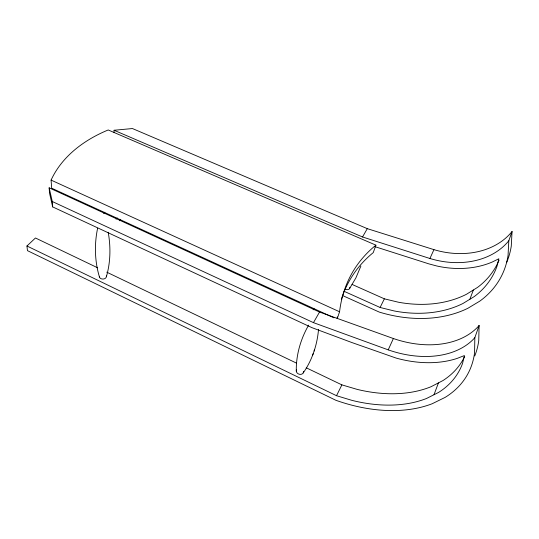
<?xml version="1.0" encoding="UTF-8"?>
<svg xmlns="http://www.w3.org/2000/svg" width="539" height="539" viewBox="0 0 539 539"><rect width="100%" height="100%" fill="white"/><g stroke="black" fill="none" stroke-linecap="round" stroke-linejoin="round"><path stroke-width="0.81" d="M114.052 132.506L114.066 130.263L132.439 128.545L367.288 228.651L433.949 249.645A75.487 59.627 20.5 0 0 512.05 231.5L511.275 246.074A117.556 89.11 26 0 1 506.572 262.661M296.295 371.25C295.965 355.107 300.634 339.092 308.625 325.145M26.95 245.993L336.531 395.714L351.927 400.362A126.537 82.945 28.6 0 0 426.612 398.442L438.571 392.426A126.537 82.945 28.6 0 0 462.577 363.353L464.402 355.551L457.139 358.408A96.697 66.89 24.9 0 1 396.145 358.085L352.075 342.615L311.933 327.651L52.667 206.902L49.548 193.205L49.15 187.821L319.533 312.054L393.382 338.526A86.078 60.496 24.6 0 0 479.09 325.556L474.839 337.69L474.563 352.802A135.148 88.679 28.6 0 1 445.086 397.405L432.224 403.724A135.148 88.679 28.6 0 1 335.851 400.275L27.462 250.648L26.95 245.993L35.459 237.989L97.653 267.802M479.09 325.556L478.747 340.635A133.146 88.908 28.4 0 1 474.744 355.929M512.05 231.5L508.803 240.771L508.061 255.412A119.099 89.218 26.3 0 1 479.872 301.079L467.913 308.261A119.099 89.218 26.3 0 1 379.234 312.074L342.413 295.473M318.522 329.369C317.242 344.852 312.162 360.167 303.221 372.927M97.62 228.206C94.251 244.288 94.689 261.253 99.452 277.012M106.405 276.615C110.583 262.244 110.818 246.95 108.211 232.275M337.286 318.488L339.563 311.778A219.373 145.368 32 0 1 375.919 245.157L108.211 129.966A147.147 100.2 6.5 0 0 51.097 180.107L51.677 188.199L333.971 317.835M312.681 355.046L313.193 353.584M314.075 351.024L314.594 349.548M375.919 245.157L373.251 252.616A216.819 145.072 32.3 0 0 341.382 299.185M360.887 266.057L355.902 277.875L349.602 288.513M434.003 394.723L438.443 382.892M469.88 299.253L473.357 289.995M49.15 187.821L52.283 201.519L313.462 322.645L388.208 349.858L393.382 338.526M114.066 130.263L362.525 236.978L429.913 258.491L433.949 249.645M336.531 395.714L341.881 384.873L357.121 389.374A124.671 83.168 28.4 0 0 431.112 386.685L442.977 380.547A124.671 83.168 28.4 0 0 464.679 356.481M344.023 291.269L380.096 307.479L384.368 298.828L398.308 302.197A110.091 83.397 26 0 0 466.525 294.24L477.574 287.375A110.091 83.397 26 0 0 499.06 260.169M313.462 322.645L319.533 312.054M362.525 236.978L367.288 228.651M313.146 309.797L313.994 308.342M119.49 220.754L120.648 219.555M116.06 219.144L117.226 217.945M103.67 213.444L104.856 212.258M380.096 307.479L394.171 310.949A111.533 83.491 26.3 0 0 462.994 303.464L474.125 296.652A111.533 83.491 26.3 0 0 496.918 266.488L498.831 258.781L492.188 262.048A84.589 66.142 21 0 1 436.806 265.99L428.923 263.888L375.043 246.687M352.088 284.43L384.368 298.828M51.097 180.107L339.563 311.778M106.756 272.168L296.369 363.064M306.233 367.787L341.881 384.873M52.283 201.519L52.667 206.902M106.345 275.941A3.51 2.574 -1.5 0 1 103.117 279.047A3.51 2.574 -1.5 0 1 99.398 276.339M303.497 371.405A3.699 2.971 19.5 0 1 299.361 374.275A3.699 2.971 19.5 0 1 296.585 369.727M474.839 337.69A87.459 60.462 24.9 0 1 388.208 349.858M337.131 318.461A216.819 145.072 32.3 0 1 337.333 316.905M349.777 287.287A3.315 2.372 18.9 0 1 348.618 289.382A3.315 2.372 18.9 0 1 345.425 289.261M508.803 240.771A76.525 59.809 21 0 1 429.913 258.491"/></g></svg>
